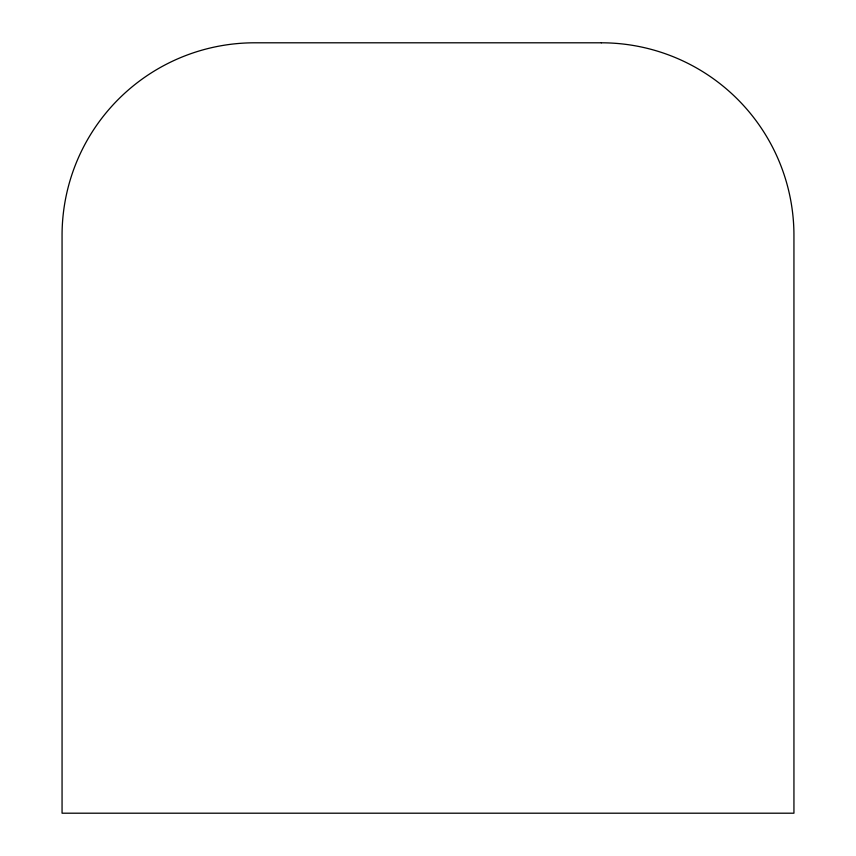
<?xml version="1.0" encoding="UTF-8"?>
<svg xmlns="http://www.w3.org/2000/svg" width="856" height="856" viewBox="0 0 856 856"><rect width="100%" height="100%" fill="white"/><g stroke="black" fill="none" stroke-linecap="round" stroke-linejoin="round"><path stroke-width="1.28" d="M601.34 42.8L254.66 42.8A192.6 192.6 0 0 0 62.06 235.4L62.06 813.2L793.94 813.2L793.94 235.4A192.6 192.6 0 0 0 601.34 42.8"/></g></svg>
